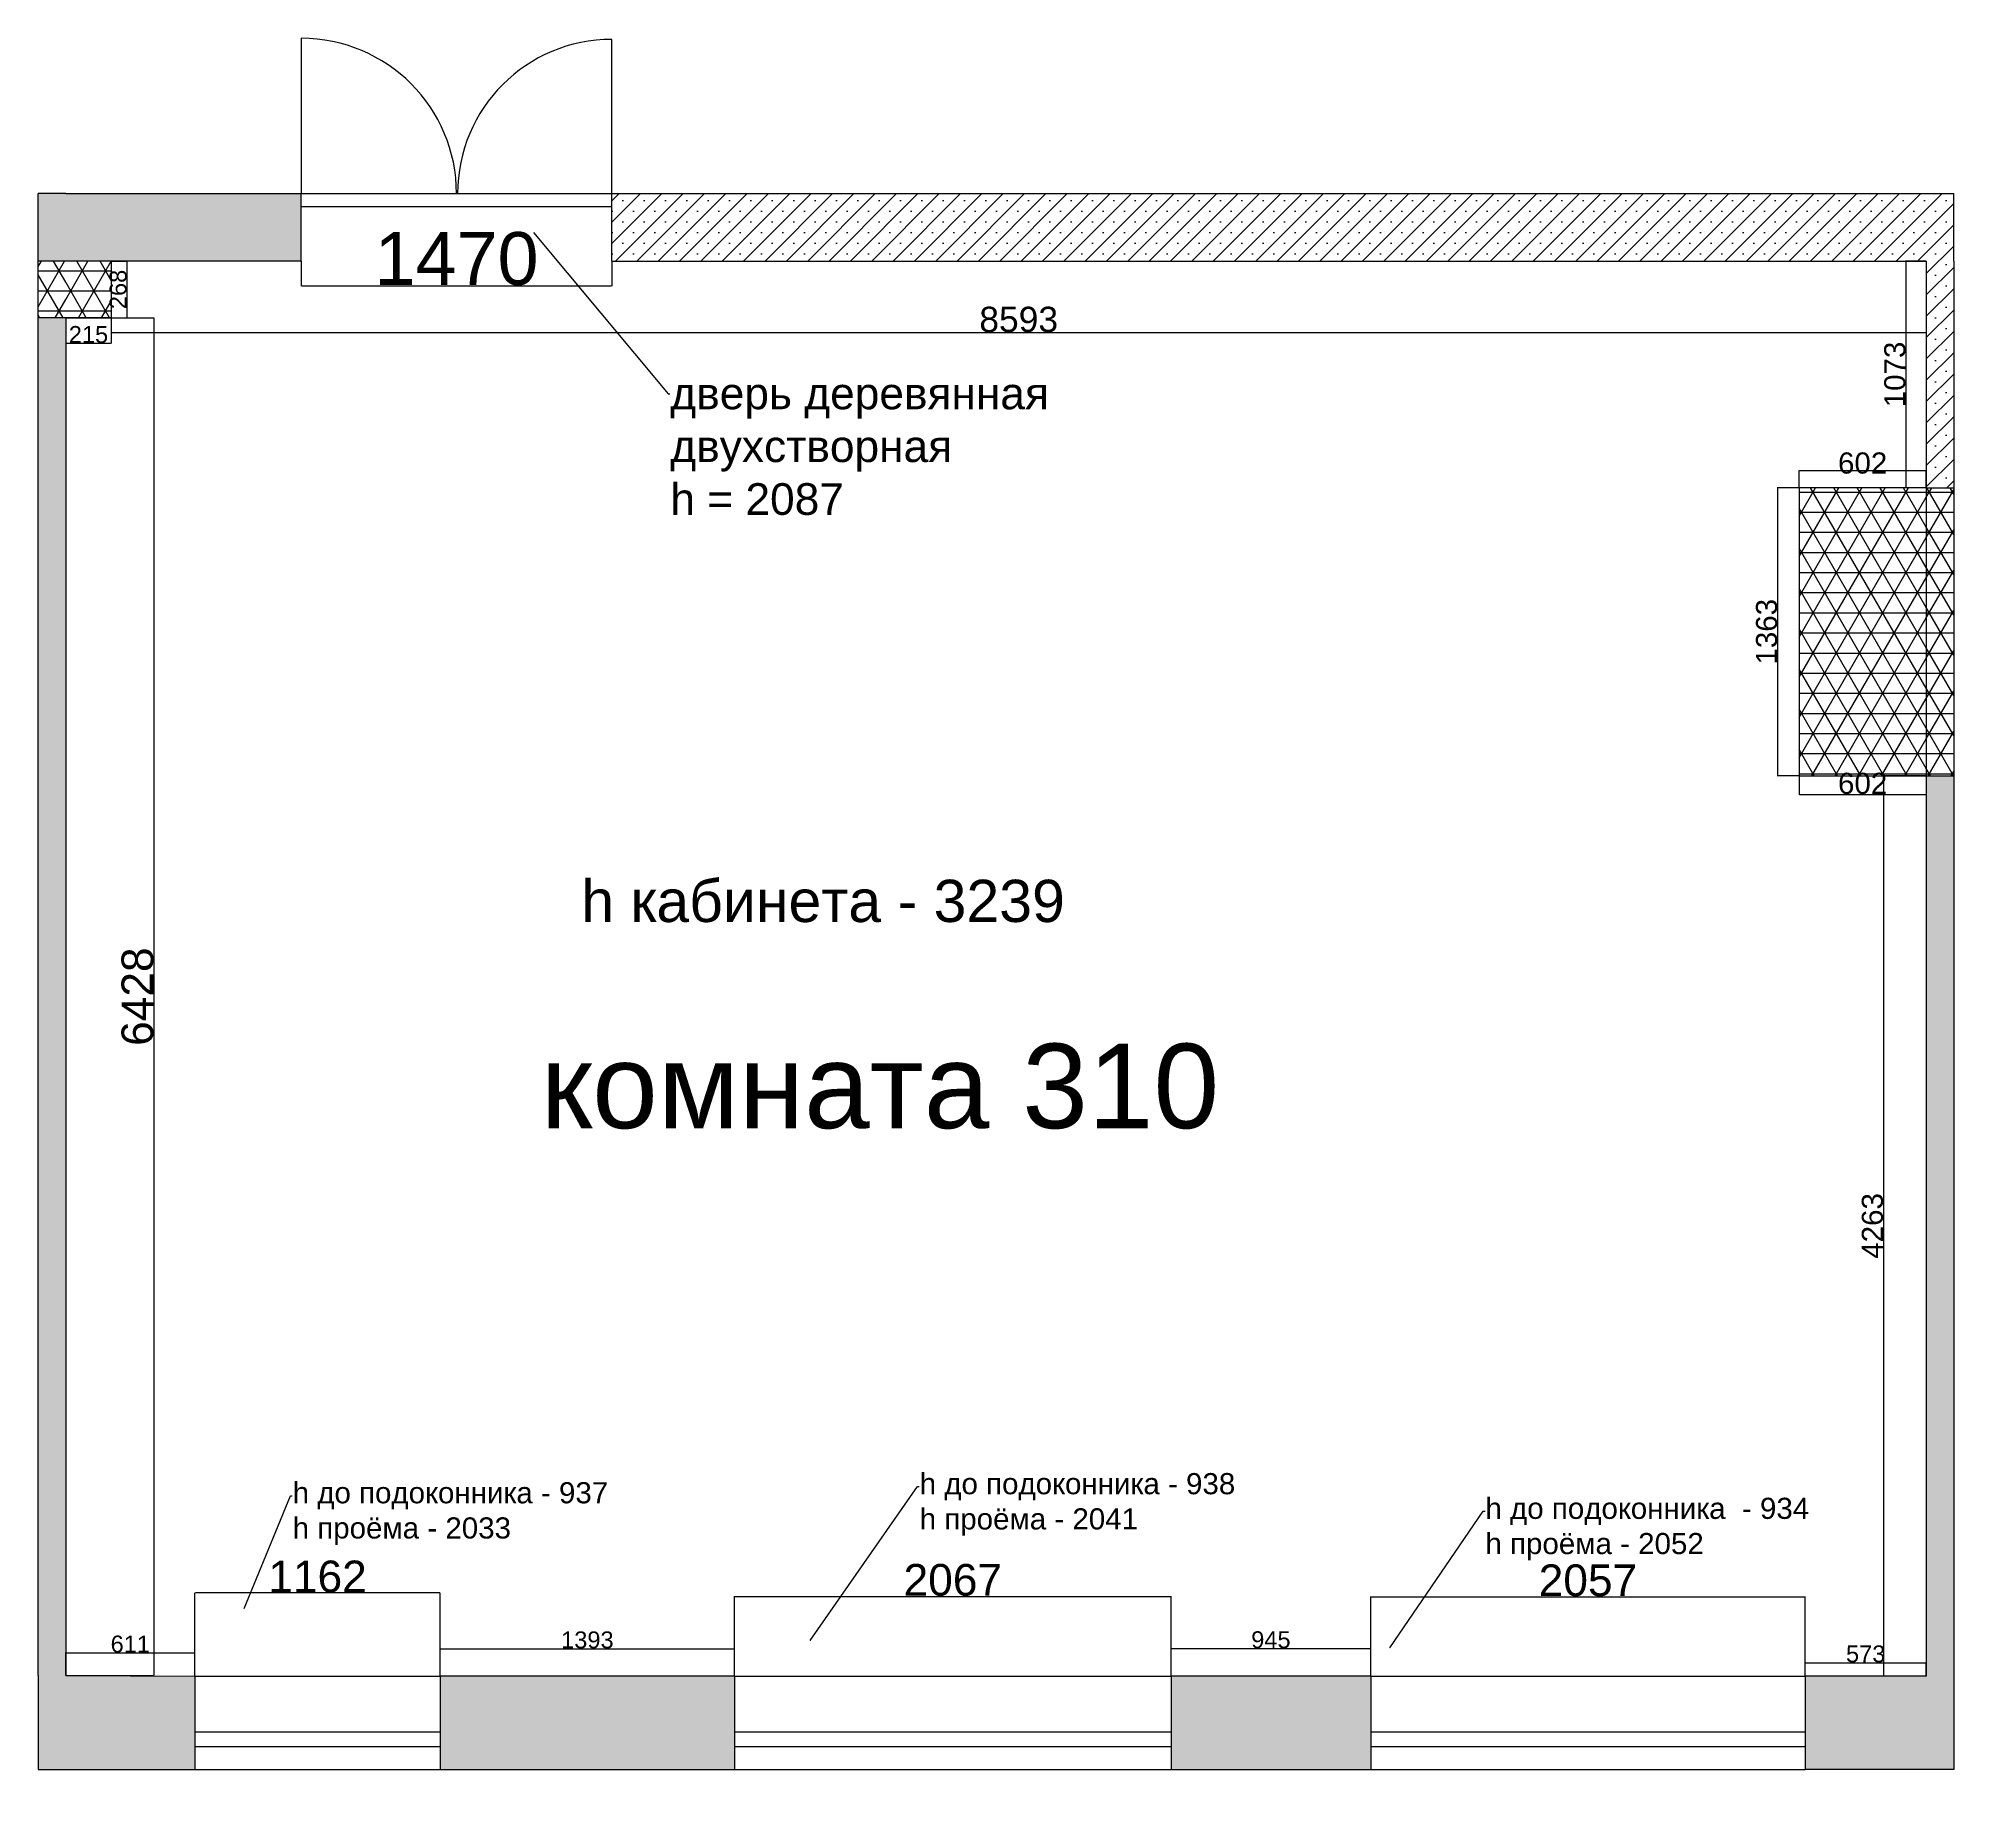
# Model space of a CAD drawing. Header units: millimetres. Extents: x 0 to 9068, y -181 to 8195.
import ezdxf
from ezdxf import colors
from ezdxf.entities.mleader import LeaderData, LeaderLine
from ezdxf.math import Vec2, Vec3

# ---------------------------------------------------------------- set-up
doc = ezdxf.new("R2010")
doc.units = ezdxf.units.MM
doc.styles.get("Standard").update_dxf_attribs({"font": 'arial.ttf'})
doc.dimstyles.new('ISO-25', dxfattribs={"dimtxt": 2.5, "dimasz": 2.5, "dimexe": 1.25, "dimexo": 0.625, "dimtad": 1, "dimtxsty": 'Standard', "dimcen": 2.5, "dimadec": 0, "dimazin": 0, "dimtfac": 1, "dimtmove": 0, "dimatfit": 3, "dimfxl": 1, "dimarcsym": 0})
pattern_1 = [(0, (-616.55, -6716.33), (0, 95.25), []), (60, (-616.55, -6716.33), (-82.4889, 47.625), []), (120, (-616.55, -6716.33), (-82.4889, -47.625), [])]
pattern_2 = [(45, (-616.55, -6716.33), (-50.51394, 50.51394), []), (45, (-566.04, -6716.33), (-50.51394, 50.51394), [0, -71.4375])]

# ---------------------------------------------------------------- blocks, each defined once
blk = doc.blocks.new('*D4')
at = {"color": 0, "lineweight": -2, "transparency": 16777216}
for p, q in [((1245, 7139.7), (1245, 7021.8)), ((2715, 7139.7), (2715, 7021.8)), ((1247.5, 7023.1), (2712.5, 7023.1))]:
    blk.add_line(p, q, dxfattribs=at)
at = {"color": 0, "transparency": 16777216}
for points in [[(1247.5, 7023.5), (1247.5, 7022.6), (1245, 7023.1)], [(2712.5, 7023.5), (2712.5, 7022.6), (2715, 7023.1)]]:
    blk.add_solid(points, dxfattribs=at)
at = {"layer": 'Defpoints', "color": 0, "transparency": 16777216}
for p in [(1245, 7140.4), (2715, 7140.4), (2715, 7023.1)]:
    blk.add_point(p, dxfattribs=at)
at = {"color": 0, "transparency": 16777216, "insert": (1980, 7151.3), "char_height": 2.5, "attachment_point": 5}
blk.add_mtext('{\\H100x;1470}', dxfattribs=at)
blk = doc.blocks.new('*D5')
at = {"color": 0, "lineweight": -2, "transparency": 16777216}
for p, q in [((6308, 442), (6308, 818.4)), ((6310.5, 817.2), (8362.5, 817.2)), ((8365, 442), (8365, 818.4))]:
    blk.add_line(p, q, dxfattribs=at)
at = {"color": 0, "transparency": 16777216}
for points in [[(6310.5, 817.6), (6310.5, 816.7), (6308, 817.2)], [(8362.5, 817.6), (8362.5, 816.7), (8365, 817.2)]]:
    blk.add_solid(points, dxfattribs=at)
at = {"layer": 'Defpoints', "color": 0, "transparency": 16777216}
for p in [(8365, 817.2), (6308, 441.4), (8365, 441.4)]:
    blk.add_point(p, dxfattribs=at)
at = {"color": 0, "transparency": 16777216, "insert": (7336.5, 894.4), "char_height": 2.5, "attachment_point": 5}
blk.add_mtext('{\\H60x;2057}', dxfattribs=at)
blk = doc.blocks.new('*D6')
at = {"color": 0, "lineweight": -2, "transparency": 16777216}
for p, q in [((3296, 442), (3296, 820.4)), ((3298.5, 819.2), (5360.5, 819.2)), ((5363, 442), (5363, 820.4))]:
    blk.add_line(p, q, dxfattribs=at)
at = {"color": 0, "transparency": 16777216}
for points in [[(3298.5, 819.6), (3298.5, 818.8), (3296, 819.2)], [(5360.5, 819.6), (5360.5, 818.8), (5363, 819.2)]]:
    blk.add_solid(points, dxfattribs=at)
at = {"layer": 'Defpoints', "color": 0, "transparency": 16777216}
for p in [(5363, 819.2), (3296, 441.4), (5363, 441.4)]:
    blk.add_point(p, dxfattribs=at)
at = {"color": 0, "transparency": 16777216, "insert": (4329.5, 896.4), "char_height": 2.5, "attachment_point": 5}
blk.add_mtext('{\\H60x;2067}', dxfattribs=at)
blk = doc.blocks.new('*D7')
at = {"color": 0, "lineweight": -2, "transparency": 16777216}
for p, q in [((741, 442), (741, 836.4)), ((1900.5, 835.1), (743.5, 835.1)), ((1903, 442), (1903, 836.4))]:
    blk.add_line(p, q, dxfattribs=at)
at = {"color": 0, "transparency": 16777216}
for points in [[(743.5, 835.6), (743.5, 834.7), (741, 835.1)], [(1900.5, 835.6), (1900.5, 834.7), (1903, 835.1)]]:
    blk.add_solid(points, dxfattribs=at)
at = {"layer": 'Defpoints', "color": 0, "transparency": 16777216}
for p in [(741, 835.1), (741, 441.4), (1903, 441.4)]:
    blk.add_point(p, dxfattribs=at)
at = {"color": 0, "transparency": 16777216, "insert": (1322, 912.4), "char_height": 2.5, "attachment_point": 5}
blk.add_mtext('{\\H60x;1162}', dxfattribs=at)
blk = doc.blocks.new('*D8')
at = {"color": 0, "lineweight": -2, "transparency": 16777216}
for p, q in [((345, 7139.7), (345, 6800.7)), ((8938, 7139.7), (8938, 6800.7)), ((347.5, 6801.9), (8935.5, 6801.9))]:
    blk.add_line(p, q, dxfattribs=at)
at = {"color": 0, "transparency": 16777216}
for points in [[(347.5, 6802.3), (347.5, 6801.5), (345, 6801.9)], [(8935.5, 6802.3), (8935.5, 6801.5), (8938, 6801.9)]]:
    blk.add_solid(points, dxfattribs=at)
at = {"layer": 'Defpoints', "color": 0, "transparency": 16777216}
for p in [(345, 7140.4), (8938, 7140.4), (8938, 6801.9)]:
    blk.add_point(p, dxfattribs=at)
at = {"color": 0, "transparency": 16777216, "insert": (4641.5, 6863.8), "char_height": 2.5, "attachment_point": 5}
blk.add_mtext('{\\H48x;8593}', dxfattribs=at)
blk = doc.blocks.new('*D9')
at = {"color": 0, "lineweight": -2, "transparency": 16777216}
for p, q in [((130, 6871.7), (130, 6749.9)), ((345, 6871.7), (345, 6749.9)), ((342.5, 6751.1), (132.5, 6751.1))]:
    blk.add_line(p, q, dxfattribs=at)
at = {"color": 0, "transparency": 16777216}
for points in [[(132.5, 6751.5), (132.5, 6750.7), (130, 6751.1)], [(342.5, 6751.5), (342.5, 6750.7), (345, 6751.1)]]:
    blk.add_solid(points, dxfattribs=at)
at = {"layer": 'Defpoints', "color": 0, "transparency": 16777216}
for p in [(130, 6872.4), (345, 6872.4), (130, 6751.1)]:
    blk.add_point(p, dxfattribs=at)
at = {"color": 0, "transparency": 16777216, "insert": (237.5, 6792.6), "char_height": 2.5, "attachment_point": 5}
blk.add_mtext('{\\H32x;215}', dxfattribs=at)
blk = doc.blocks.new('*D10')
at = {"color": 0, "lineweight": -2, "transparency": 16777216}
for p, q in [((130.7, 6872.4), (548.5, 6872.4)), ((547.3, 6869.9), (547.3, 446.9)), ((130.7, 444.4), (548.5, 444.4))]:
    blk.add_line(p, q, dxfattribs=at)
at = {"color": 0, "transparency": 16777216}
for points in [[(546.8, 6869.9), (547.7, 6869.9), (547.3, 6872.4)], [(546.8, 446.9), (547.7, 446.9), (547.3, 444.4)]]:
    blk.add_solid(points, dxfattribs=at)
at = {"layer": 'Defpoints', "color": 0, "transparency": 16777216}
for p in [(130, 6872.4), (130, 444.4), (547.3, 444.4)]:
    blk.add_point(p, dxfattribs=at)
at = {"color": 0, "transparency": 16777216, "insert": (470, 3658.4), "char_height": 2.5, "attachment_point": 5, "rotation": 90}
blk.add_mtext('{\\H60x;6428}', dxfattribs=at)
blk = doc.blocks.new('*D11')
at = {"color": 0, "lineweight": -2, "transparency": 16777216}
for p, q in [((130, 445), (130, 552.8)), ((132.5, 551.5), (738.5, 551.5)), ((741, 445), (741, 552.8))]:
    blk.add_line(p, q, dxfattribs=at)
at = {"color": 0, "transparency": 16777216}
for points in [[(132.5, 551.9), (132.5, 551.1), (130, 551.5)], [(738.5, 551.9), (738.5, 551.1), (741, 551.5)]]:
    blk.add_solid(points, dxfattribs=at)
at = {"layer": 'Defpoints', "color": 0, "transparency": 16777216}
for p in [(741, 551.5), (130, 444.4), (741, 444.4)]:
    blk.add_point(p, dxfattribs=at)
at = {"color": 0, "transparency": 16777216, "insert": (435.5, 593), "char_height": 2.5, "attachment_point": 5}
blk.add_mtext('{\\H32x;611}', dxfattribs=at)
blk = doc.blocks.new('*D12')
at = {"color": 0, "lineweight": -2, "transparency": 16777216}
for p, q in [((1903, 442), (1903, 572.3)), ((1905.5, 571.1), (3293.5, 571.1)), ((3296, 442), (3296, 572.3))]:
    blk.add_line(p, q, dxfattribs=at)
at = {"color": 0, "transparency": 16777216}
for points in [[(1905.5, 571.5), (1905.5, 570.6), (1903, 571.1)], [(3293.5, 571.5), (3293.5, 570.6), (3296, 571.1)]]:
    blk.add_solid(points, dxfattribs=at)
at = {"layer": 'Defpoints', "color": 0, "transparency": 16777216}
for p in [(3296, 571.1), (1903, 441.4), (3296, 441.4)]:
    blk.add_point(p, dxfattribs=at)
at = {"color": 0, "transparency": 16777216, "insert": (2599.5, 612.6), "char_height": 2.5, "attachment_point": 5}
blk.add_mtext('{\\H32x;1393}', dxfattribs=at)
blk = doc.blocks.new('*D13')
at = {"color": 0, "lineweight": -2, "transparency": 16777216}
for p, q in [((5363, 442), (5363, 573.3)), ((5365.5, 572), (6305.5, 572)), ((6308, 442), (6308, 573.3))]:
    blk.add_line(p, q, dxfattribs=at)
at = {"color": 0, "transparency": 16777216}
for points in [[(5365.5, 572.4), (5365.5, 571.6), (5363, 572)], [(6305.5, 572.4), (6305.5, 571.6), (6308, 572)]]:
    blk.add_solid(points, dxfattribs=at)
at = {"layer": 'Defpoints', "color": 0, "transparency": 16777216}
for p in [(6308, 572), (5363, 441.4), (6308, 441.4)]:
    blk.add_point(p, dxfattribs=at)
at = {"color": 0, "transparency": 16777216, "insert": (5835.5, 613.5), "char_height": 2.5, "attachment_point": 5}
blk.add_mtext('{\\H32x;945}', dxfattribs=at)
blk = doc.blocks.new('*D14')
at = {"color": 0, "lineweight": -2, "transparency": 16777216}
for p, q in [((8365, 442), (8365, 506)), ((8367.5, 504.8), (8935.5, 504.8)), ((8938, 442), (8938, 506))]:
    blk.add_line(p, q, dxfattribs=at)
at = {"color": 0, "transparency": 16777216}
for points in [[(8367.5, 505.2), (8367.5, 504.4), (8365, 504.8)], [(8935.5, 505.2), (8935.5, 504.4), (8938, 504.8)]]:
    blk.add_solid(points, dxfattribs=at)
at = {"layer": 'Defpoints', "color": 0, "transparency": 16777216}
for p in [(8938, 504.8), (8365, 441.4), (8938, 441.4)]:
    blk.add_point(p, dxfattribs=at)
at = {"color": 0, "transparency": 16777216, "insert": (8651.5, 546.3), "char_height": 2.5, "attachment_point": 5}
blk.add_mtext('{\\H32x;573}', dxfattribs=at)
blk = doc.blocks.new('*D15')
at = {"color": 0, "lineweight": -2, "transparency": 16777216}
for p, q in [((8937.4, 4704.4), (8734.2, 4704.4)), ((8735.4, 4701.9), (8735.4, 443.9)), ((8937.4, 441.4), (8734.2, 441.4))]:
    blk.add_line(p, q, dxfattribs=at)
at = {"color": 0, "transparency": 16777216}
for points in [[(8735, 4701.9), (8735.9, 4701.9), (8735.4, 4704.4)], [(8735, 443.9), (8735.9, 443.9), (8735.4, 441.4)]]:
    blk.add_solid(points, dxfattribs=at)
at = {"layer": 'Defpoints', "color": 0, "transparency": 16777216}
for p in [(8938, 4704.4), (8735.4, 441.4), (8938, 441.4)]:
    blk.add_point(p, dxfattribs=at)
at = {"color": 0, "transparency": 16777216, "insert": (8683.7, 2572.9), "char_height": 2.5, "attachment_point": 5, "rotation": 90}
blk.add_mtext('{\\H40x;4263}', dxfattribs=at)
blk = doc.blocks.new('*D16')
at = {"color": 0, "lineweight": -2, "transparency": 16777216}
for p, q in [((8336, 4703.7), (8336, 4614.5)), ((8938, 4703.7), (8938, 4614.5)), ((8338.5, 4615.8), (8935.5, 4615.8))]:
    blk.add_line(p, q, dxfattribs=at)
at = {"color": 0, "transparency": 16777216}
for points in [[(8338.5, 4616.2), (8338.5, 4615.4), (8336, 4615.8)], [(8935.5, 4616.2), (8935.5, 4615.4), (8938, 4615.8)]]:
    blk.add_solid(points, dxfattribs=at)
at = {"layer": 'Defpoints', "color": 0, "transparency": 16777216}
for p in [(8336, 4704.4), (8938, 4704.4), (8938, 4615.8)]:
    blk.add_point(p, dxfattribs=at)
at = {"color": 0, "transparency": 16777216, "insert": (8637, 4667.5), "char_height": 2.5, "attachment_point": 5}
blk.add_mtext('{\\H40x;602}', dxfattribs=at)
blk = doc.blocks.new('*D17')
at = {"color": 0, "lineweight": -2, "transparency": 16777216}
for p, q in [((8335.4, 6067.4), (8233.1, 6067.4)), ((8234.4, 6064.9), (8234.4, 4706.9)), ((8335.4, 4704.4), (8233.1, 4704.4))]:
    blk.add_line(p, q, dxfattribs=at)
at = {"color": 0, "transparency": 16777216}
for points in [[(8234, 6064.9), (8234.8, 6064.9), (8234.4, 6067.4)], [(8234, 4706.9), (8234.8, 4706.9), (8234.4, 4704.4)]]:
    blk.add_solid(points, dxfattribs=at)
at = {"layer": 'Defpoints', "color": 0, "transparency": 16777216}
for p in [(8336, 6067.4), (8234.4, 4704.4), (8336, 4704.4)]:
    blk.add_point(p, dxfattribs=at)
at = {"color": 0, "transparency": 16777216, "insert": (8182.7, 5385.9), "char_height": 2.5, "attachment_point": 5, "rotation": 90}
blk.add_mtext('{\\H40x;1363}', dxfattribs=at)
blk = doc.blocks.new('*D18')
at = {"color": 0, "lineweight": -2, "transparency": 16777216}
for p, q in [((8336, 6068), (8336, 6149.9)), ((8338.5, 6148.7), (8935.5, 6148.7)), ((8938, 6068), (8938, 6149.9))]:
    blk.add_line(p, q, dxfattribs=at)
at = {"color": 0, "transparency": 16777216}
for points in [[(8338.5, 6149.1), (8338.5, 6148.3), (8336, 6148.7)], [(8935.5, 6149.1), (8935.5, 6148.3), (8938, 6148.7)]]:
    blk.add_solid(points, dxfattribs=at)
at = {"layer": 'Defpoints', "color": 0, "transparency": 16777216}
for p in [(8938, 6148.7), (8336, 6067.4), (8938, 6067.4)]:
    blk.add_point(p, dxfattribs=at)
at = {"color": 0, "transparency": 16777216, "insert": (8637, 6267.4), "char_height": 2.5, "attachment_point": 5}
blk.add_mtext('{\\H40x;\\P602}', dxfattribs=at)
blk = doc.blocks.new('*D19')
at = {"color": 0, "lineweight": -2, "transparency": 16777216}
for p, q in [((8937.4, 7140.4), (8840.3, 7140.4)), ((8841.6, 7137.9), (8841.6, 6069.9)), ((8937.4, 6067.4), (8840.3, 6067.4))]:
    blk.add_line(p, q, dxfattribs=at)
at = {"color": 0, "transparency": 16777216}
for points in [[(8841.2, 7137.9), (8842, 7137.9), (8841.6, 7140.4)], [(8841.2, 6069.9), (8842, 6069.9), (8841.6, 6067.4)]]:
    blk.add_solid(points, dxfattribs=at)
at = {"layer": 'Defpoints', "color": 0, "transparency": 16777216}
for p in [(8938, 7140.4), (8841.6, 6067.4), (8938, 6067.4)]:
    blk.add_point(p, dxfattribs=at)
at = {"color": 0, "transparency": 16777216, "insert": (8789.9, 6603.9), "char_height": 2.5, "attachment_point": 5, "rotation": 90}
blk.add_mtext('{\\H40x;1073}', dxfattribs=at)
blk = doc.blocks.new('*D20')
at = {"color": 0, "lineweight": -2, "transparency": 16777216}
for p, q in [((345.7, 7140.4), (420.8, 7140.4)), ((419.6, 7137.9), (419.6, 6874.9)), ((345.7, 6872.4), (420.8, 6872.4))]:
    blk.add_line(p, q, dxfattribs=at)
at = {"color": 0, "transparency": 16777216}
for points in [[(419.1, 7137.9), (420, 7137.9), (419.6, 7140.4)], [(419.1, 6874.9), (420, 6874.9), (419.6, 6872.4)]]:
    blk.add_solid(points, dxfattribs=at)
at = {"layer": 'Defpoints', "color": 0, "transparency": 16777216}
for p in [(345, 7140.4), (345, 6872.4), (419.6, 6872.4)]:
    blk.add_point(p, dxfattribs=at)
at = {"color": 0, "transparency": 16777216, "insert": (378.1, 7006.4), "char_height": 2.5, "attachment_point": 5, "rotation": 90}
blk.add_mtext('{\\H32x;268}', dxfattribs=at)

msp = doc.modelspace()

# ---------------------------------------------------------------- hatches: boundary and pattern name
h = msp.add_hatch()
h.set_pattern_fill('SACNCR', color=256, scale=30)
h.set_pattern_definition(pattern_2)
h.paths.add_polyline_path([(9068.046, 4704.374), (8938.046, 4704.374), (8938.046, 441.374), (8365.046, 441.374), (8365.046, 0.013), (9068.046, 0.013), (9068.046, 441.374)])
h.paths.add_polyline_path([(6308.046, 441.374), (5363.046, 441.374), (5363.046, 0.013), (6308.046, 0.013)])
h.paths.add_polyline_path([(3296.046, 441.374), (1903.046, 441.374), (1903.046, 0.013), (3296.046, 0.013)])
h.paths.add_polyline_path([(741.046, 441.374), (130.046, 444.374), (130.046, 6872.374), (0.046, 6872.374), (0.046, 445.013), (0.046, 0.013), (741.046, 0.013)])
h.paths.add_polyline_path([(1245.046, 7460.374), (130.046, 7460.374), (0.046, 7460.374), (0.046, 7140.374), (130.046, 7140.374), (345.046, 7140.374), (1245.046, 7140.374)])
h = msp.add_hatch()
h.set_pattern_fill('SACNCR', color=256, scale=30)
h.set_pattern_definition(pattern_2)
h.paths.add_polyline_path([(8938.046, 7140.374), (8938.046, 6067.374), (9068.046, 6067.374), (9068.046, 7140.374), (9068.046, 7460.374), (2715.046, 7460.374), (2715.046, 7140.374)])
h = msp.add_hatch()
h.set_pattern_fill('NET3', color=256, scale=30)
h.set_pattern_definition(pattern_1)
h.paths.add_polyline_path([(130.046, 7140.374), (0.046, 7140.374), (0.046, 6872.374), (130.046, 6872.374)])
h = msp.add_hatch()
h.set_pattern_fill('NET3', color=256, scale=30)
h.set_pattern_definition(pattern_1)
h.paths.add_polyline_path([(345.046, 7140.374), (130.046, 7140.374), (130.046, 6872.374), (345.046, 6872.374)])
h = msp.add_hatch()
h.set_pattern_fill('NET3', color=256, scale=30)
h.set_pattern_definition(pattern_1)
h.paths.add_polyline_path([(8336.046, 4704.374), (8938.046, 4704.374), (8938.046, 6067.374), (8336.046, 6067.374)])
h = msp.add_hatch()
h.set_pattern_fill('NET3', color=256, scale=30)
h.set_pattern_definition(pattern_1)
h.paths.add_polyline_path([(9068.046, 6067.374), (8938.046, 6067.374), (8938.046, 4704.374), (9068.046, 4704.374)])

# ---------------------------------------------------------------- linework, layer by layer
for p, q in [((1245.046, 8195.374), (1245.046, 7460.374)), ((2715.046, 7460.374), (2715.046, 8190.374)), ((130.046, 7460.374), (0.046, 7460.374)), ((0.046, 445.013), (0.046, 7460.374)), ((130.046, 7460.374), (1245.046, 7460.374)), ((1245.046, 7140.374), (1245.046, 7460.374)), ((1245.046, 7460.374), (2715.046, 7460.374)), ((2715.046, 7140.374), (2715.046, 7460.374)), ((2715.046, 7460.374), (9068.046, 7460.374)), ((9068.046, 7140.374), (9068.046, 7460.374)), ((1245.046, 7140.374), (1245.046, 7398.374)), ((1245.046, 7398.374), (1980.046, 7398.374)), ((1980.046, 7398.374), (2715.046, 7398.374)), ((130.046, 7140.374), (0.046, 7140.374)), ((345.046, 7140.374), (130.046, 7140.374)), ((1245.046, 7140.374), (345.046, 7140.374)), ((345.046, 7140.374), (345.046, 6872.374)), ((2715.046, 7140.374), (8938.046, 7140.374)), ((8938.046, 7140.374), (8938.046, 6067.374)), ((9068.046, 7140.374), (9068.046, 6067.374)), ((130.046, 6872.374), (0.046, 6872.374)), ((345.046, 6872.374), (130.046, 6872.374)), ((130.046, 6872.374), (130.046, 444.374)), ((8938.046, 6067.374), (8336.046, 6067.374)), ((8336.046, 6067.374), (8336.046, 4704.374)), ((8938.046, 6067.374), (8938.046, 4704.374)), ((8938.046, 6067.374), (9068.046, 6067.374)), ((9068.046, 6067.374), (9068.046, 4704.374)), ((8336.046, 4704.374), (8938.046, 4704.374)), ((8938.046, 4704.374), (8938.046, 441.374)), ((8938.046, 4704.374), (9068.046, 4704.374)), ((9068.046, 4704.374), (9068.046, 441.374)), ((0.046, 445.013), (0.046, 0.013)), ((130.046, 444.374), (741.046, 441.374)), ((741.046, 441.374), (1903.046, 441.374)), ((741.046, 441.374), (741.046, 0.013)), ((3296.046, 441.374), (1903.046, 441.374)), ((1903.046, 441.374), (1903.046, 0.013)), ((3296.046, 441.374), (5363.046, 441.374)), ((3296.046, 441.374), (3296.046, 0.013)), ((6308.046, 441.374), (5363.046, 441.374)), ((5363.046, 441.374), (5363.046, 0.013)), ((6308.046, 441.374), (8365.046, 441.374)), ((6308.046, 441.374), (6308.046, 0.013)), ((8938.046, 441.374), (8365.046, 441.374)), ((8365.046, 441.374), (8365.046, 0.013)), ((9068.046, 441.374), (9068.046, 0.013)), ((741.046, 178.374), (1903.046, 178.374)), ((741.046, 108.374), (1903.046, 108.374)), ((3296.046, 178.374), (5363.046, 178.374)), ((3296.046, 178.374), (3296.046, 108.374)), ((3296.046, 108.374), (5363.046, 108.374)), ((6308.046, 178.374), (8365.046, 178.374)), ((6308.046, 178.374), (6308.046, 108.374)), ((6308.046, 108.374), (8365.046, 108.374)), ((0.046, 0.013), (741.046, 0.013)), ((741.046, 0.013), (1903.046, 0.013)), ((1903.046, 0.013), (3296.046, 0.013)), ((3296.046, 0.013), (5363.046, 0.013)), ((5363.046, 0.013), (6308.046, 0.013)), ((6308.046, 0.013), (8365.046, 0.013)), ((9068.046, 0.013), (8365.046, 0.013))]:
    msp.add_line(p, q)
for centre, radius, start, end in [((1245.046, 7460.374), 735, 0, 90), ((2715.046, 7460.374), 730, 90, 180)]:
    msp.add_arc(centre, radius, start, end)

# ---------------------------------------------------------------- texts
at = {"attachment_point": 1}
for s, width, heights, insert, char_height in [('h {\\fArial|b0|i0|c204|p34;кабинета - 3239}', 2624.34861, [421.874], (2570.757, 4211.688), 200), ('{\\fArial|b0|i0|c204|p34;комната 310}', 4449.90217, [0], (2377.841, 3435.625), 400)]:
    msp.add_mtext_dynamic_manual_height_columns(s, width=width, gutter_width=12.5, heights=heights, dxfattribs=dict(at, insert=insert, char_height=char_height))

# ---------------------------------------------------------------- dimensions: what is measured, and where the dimension line sits
for base, p1, p2, text, picture, middle in [((2715.046, 7023.061), (1245.046, 7140.374), (2715.046, 7140.374), '{\\H100x;<>}', '*D4', (1980.046, 7151.329)), ((8938.046, 6801.902), (345.046, 7140.374), (8938.046, 7140.374), '{\\H48x;<>}', '*D8', (4641.546, 6863.837)), ((130.046, 6751.118), (345.046, 6872.374), (130.046, 6872.374), '{\\H32x;<>}', '*D9', (237.546, 6792.588)), ((8938.046, 6148.68), (8336.046, 6067.374), (8938.046, 6067.374), '{\\H40x;\\P602}', '*D18', (8637.046, 6267.446)), ((8938.046, 4615.787), (8336.046, 4704.374), (8938.046, 4704.374), '{\\H40x;<>}', '*D16', (8637.046, 4667.469)), ((741.046, 835.143), (1903.046, 441.374), (741.046, 441.374), '{\\H60x;<>}', '*D7', (1322.046, 912.354)), ((5363.046, 819.17), (3296.046, 441.374), (5363.046, 441.374), '{\\H60x;<>}', '*D6', (4329.546, 896.381)), ((8365.046, 817.154), (6308.046, 441.374), (8365.046, 441.374), '{\\H60x;<>}', '*D5', (7336.546, 894.365)), ((3296.046, 571.064), (1903.046, 441.374), (3296.046, 441.374), '{\\H32x;<>}', '*D12', (2599.546, 612.562)), ((6308.046, 572.031), (5363.046, 441.374), (6308.046, 441.374), '{\\H32x;<>}', '*D13', (5835.546, 613.502)), ((741.046, 551.508), (130.046, 444.374), (741.046, 444.374), '{\\H32x;<>}', '*D11', (435.546, 592.979)), ((8938.046, 504.791), (8365.046, 441.374), (8938.046, 441.374), '{\\H32x;<>}', '*D14', (8651.546, 546.289))]:
    dim = msp.add_linear_dim(base=base, p1=p1, p2=p2, text=text, dimstyle='ISO-25')
    dim.commit()
    dim.dimension.update_dxf_attribs({"geometry": picture, "text_midpoint": middle})
for base, p1, p2, text, picture, middle in [((419.555, 6872.374), (345.046, 7140.374), (345.046, 6872.374), '{\\H32x;<>}', '*D20', (378.085, 7006.374)), ((8841.573, 6067.374), (8938.046, 7140.374), (8938.046, 6067.374), '{\\H40x;<>}', '*D19', (8789.857, 6603.874)), ((547.252, 444.374), (130.046, 6872.374), (130.046, 444.374), '{\\H60x;<>}', '*D10', (470.041, 3658.374)), ((8234.381, 4704.374), (8336.046, 6067.374), (8336.046, 4704.374), '{\\H40x;<>}', '*D17', (8182.665, 5385.874)), ((8735.45, 441.374), (8938.046, 4704.374), (8938.046, 441.374), '{\\H40x;<>}', '*D15', (8683.733, 2572.874))]:
    dim = msp.add_linear_dim(base=base, p1=p1, p2=p2, angle=90, text=text, dimstyle='ISO-25')
    dim.commit()
    dim.dimension.update_dxf_attribs({"geometry": picture, "text_midpoint": middle})

# ---------------------------------------------------------------- leaders
ml = msp.add_multileader_mtext('Standard')
ml.set_content('{\\fArial|b0|i0|c204|p34;дверь деревянная\\Pдвухстворная}\\Ph = 2087', color=256)
ml.set_leader_properties()
ml.build(insert=Vec2(0, 0))
ctx = ml.context
ctx.base_point, ctx.char_height, ctx.plane_origin = Vec3(2990.538, 6512.986), 150, Vec3(2341.147, 7278.972)
notes = []
notes.append((ctx, [(0, (1, 1, 0), (2982.538, 6512.986), (1, 0), 8, [(0, [(2341.147, 7278.972)], 0, [])])]))
ctx.mtext.insert, ctx.mtext.flow_direction = Vec3(2992.538, 6589.265), 5
ml = msp.add_multileader_mtext('Standard')
ml.set_content('h {\\fArial|b0|i0|c204|p34;до подоконника - 937\\P}h {\\fArial|b0|i0|c204|p34;проёма - 2033}', color=256)
ml.set_leader_properties()
ml.build(insert=Vec2(0, 0))
ctx = ml.context
ctx.base_point, ctx.char_height, ctx.plane_origin = Vec3(1202.078, 1295.846), 100, Vec3(973.108, 757.893)
notes.append((ctx, [(0, (1, 1, 0), (1194.078, 1295.846), (1, 0), 8, [(0, [(973.108, 757.893)], 0, [])])]))
ctx.mtext.insert, ctx.mtext.flow_direction = Vec3(1204.078, 1359.727), 5
ml = msp.add_multileader_mtext('Standard')
ml.set_content('h {\\fArial|b0|i0|c204|p34;до подоконника - 938\\P}h {\\fArial|b0|i0|c204|p34;проёма - 2041}', color=256)
ml.set_leader_properties()
ml.build(insert=Vec2(0, 0))
ctx = ml.context
ctx.base_point, ctx.char_height, ctx.plane_origin = Vec3(4170.694, 1338.762), 100, Vec3(3652.461, 606.203)
notes.append((ctx, [(0, (1, 1, 0), (4162.694, 1338.762), (1, 0), 8, [(0, [(3652.461, 606.203)], 0, [])])]))
ctx.mtext.insert, ctx.mtext.flow_direction = Vec3(4172.694, 1402.643), 5
ml = msp.add_multileader_mtext('Standard')
ml.set_content('h {\\fArial|b0|i0|c204|p34;до подоконника  - 934\\P}h {\\fArial|b0|i0|c204|p34;проёма - 2052}', color=256)
ml.set_leader_properties()
ml.build(insert=Vec2(0, 0))
ctx = ml.context
ctx.base_point, ctx.char_height, ctx.plane_origin = Vec3(6849.141, 1222.027), 100, Vec3(6395.683, 572.457)
notes.append((ctx, [(0, (1, 1, 0), (6841.141, 1222.027), (1, 0), 8, [(0, [(6395.683, 572.457)], 0, [])])]))
ctx.mtext.insert, ctx.mtext.flow_direction = Vec3(6851.141, 1285.908), 5
for ctx, leaders in notes:
    for number, flags, end, landing, length, lines in leaders:
        leader = LeaderData()
        leader.index, (leader.has_last_leader_line, leader.has_dogleg_vector, leader.attachment_direction) = number, flags
        leader.last_leader_point, leader.dogleg_vector, leader.dogleg_length = Vec3(end), Vec3(landing), length
        for number, points, colour, breaks in lines:
            line = LeaderLine()
            line.index, line.vertices, line.color, line.breaks = number, Vec3.list(points), colors.encode_raw_color(colour), breaks
            leader.lines.append(line)
        ctx.leaders.append(leader)

doc.saveas('drawing.dxf')
